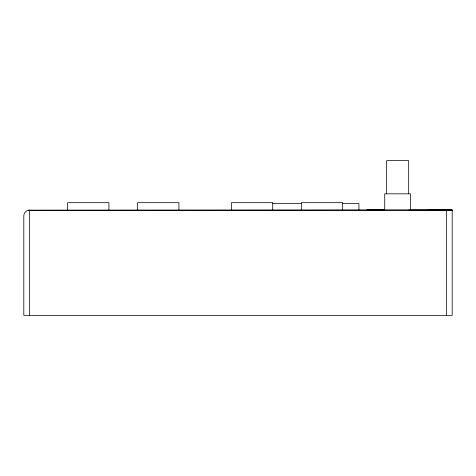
<?xml version="1.0" encoding="UTF-8"?>
<svg xmlns="http://www.w3.org/2000/svg" width="476" height="476" viewBox="0 0 476 476"><rect width="100%" height="100%" fill="white"/><g stroke="black" fill="none" stroke-linecap="round" stroke-linejoin="round"><path stroke-width="0.71" d="M28.138 210.249C25.645 210.933 23.812 213.313 23.8 215.902L23.8 315.35L452.2 315.35L452.2 210.053L28.138 210.249L452.2 210.112L428.156 210.053M366.942 210.053L384.59 210.065M366.942 210.089L384.697 210.059M272.29 203.597L301.195 203.597M342.268 203.597L358.928 203.597L358.928 210.053M408.86 210.053L452.2 210.112M446.345 210.112L446.345 315.35M410.52 210.053L410.52 193.827L384.715 193.827L384.715 210.053M408.682 193.827L408.682 160.65L386.56 160.65L386.56 193.827M342.637 210.053L342.637 202.681L301.344 202.681L301.344 210.053M272.73 210.053L272.73 202.681L231.443 202.681L231.443 210.053M178.916 210.053L178.916 202.681L137.629 202.681L137.629 210.053M108.921 210.053L108.921 202.681L67.634 202.681L67.634 210.053M29.655 210.053L29.655 315.35"/></g></svg>
